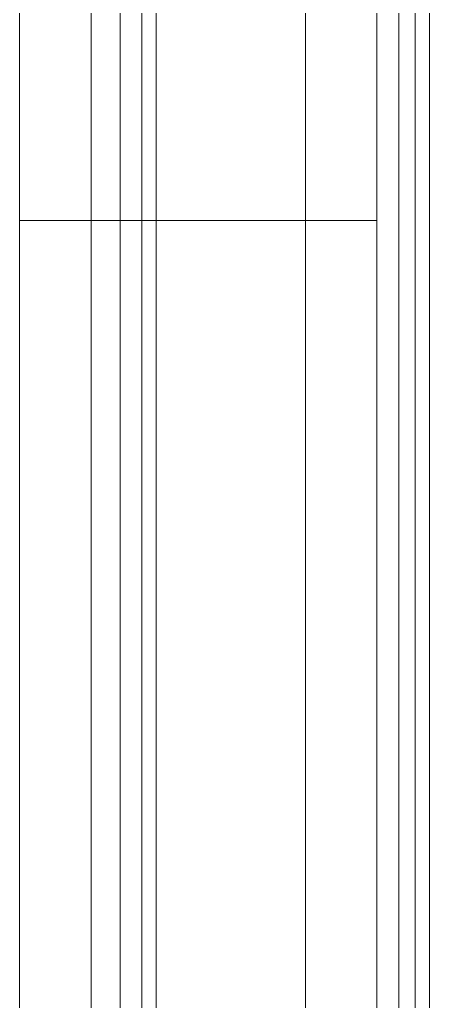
# Model space of a CAD drawing. Header units: millimetres. Extents: x -32954 to 151739, y -65671 to 56243.
# Drawn here: x -10786.5 to -10763.6, y -21228.9 to -21174 of the extents above; entities that cross this region are included whole.
import ezdxf

# ---------------------------------------------------------------- set-up
doc = ezdxf.new("R2010")
doc.units = ezdxf.units.MM
doc.layers.add('G-IMPT', color=7, linetype='Continuous', lineweight=9)
doc.layers.add('I-FURN', color=7, linetype='Continuous', lineweight=9)

# ---------------------------------------------------------------- blocks, each defined once
blk = doc.blocks.new('М25-М26_Столик манипуляционный - МСК-5501_dwg-9496848-О_ТХ_01')
at = {"layer": 'G-IMPT'}
for p, q in [((-313.365, -13.492), (-313.365, -398.053)), ((-313.365, -13.492), (-313.365, -398.053)), ((-313.365, -398.053), (-313.365, -13.492)), ((-301.365, -398.053), (-301.365, -13.492)), ((-301.365, -13.492), (-301.365, -398.053)), ((-301.365, -13.492), (-301.365, -398.053)), ((-320.3, -16.208), (-320.3, -405.607)), ((-320.3, -16.208), (-320.3, -405.607)), ((-320.3, -405.607), (-320.3, -16.208)), ((-320.3, -405.607), (-320.3, -16.208)), ((-320.3, -405.607), (-320.3, -16.208)), ((-320.3, -405.607), (-320.3, -16.208)), ((-319.5, -16.208), (-319.5, -405.607)), ((-319.5, -16.208), (-319.5, -405.607)), ((-319.5, -405.607), (-319.5, -16.208)), ((-318.6, -405.607), (-318.6, -16.208)), ((-318.6, -405.607), (-318.6, -16.208)), ((-318.6, -405.607), (-318.6, -16.208)), ((-318.6, -16.208), (-318.6, -405.607)), ((-305, -401.907), (-305, -19.907)), ((-305, -19.907), (-305, -401.907)), ((-305, -19.907), (-305, -401.907)), ((-305, -401.907), (-305, -19.907)), ((-305, -401.907), (-305, -19.907)), ((-305, -401.907), (-305, -19.907)), ((-304.2, -401.907), (-304.2, -19.907)), ((-304.2, -401.907), (-304.2, -19.907)), ((-303, -401.907), (-303, -19.907)), ((-303, -401.907), (-303, -19.907)), ((-303, -19.907), (-303, -401.907)), ((-303, -401.907), (-303, -19.907)), ((-317.365, -87.272), (-317.365, -327.272)), ((-297.365, -327.272), (-297.365, -87.272)), ((-307.365, -327.272), (-317.365, -327.272)), ((-317.365, -327.272), (-307.365, -327.272)), ((-307.365, -327.272), (-297.365, -327.272)), ((-297.365, -327.272), (-307.365, -327.272))]:
    blk.add_line(p, q, dxfattribs=at)
at = {"layer": 'G-IMPT', "flags": 128}
for points in [[(-319.5, -16.208), (-319.5, -113.558), (-319.5, -210.907), (-319.5, -308.257), (-319.5, -405.607)], [(-319.5, -16.208), (-319.5, -113.558), (-319.5, -210.907), (-319.5, -308.257), (-319.5, -405.607)], [(-318.6, -405.607), (-318.6, -308.257), (-318.6, -210.907), (-318.6, -113.558), (-318.6, -16.208)], [(-318.6, -405.607), (-318.6, -308.257), (-318.6, -210.907), (-318.6, -113.558), (-318.6, -16.208)], [(-305, -19.907), (-305, -115.407), (-305, -210.907), (-305, -306.407), (-305, -401.907)], [(-305, -401.907), (-305, -306.407), (-305, -210.907), (-305, -115.407), (-305, -19.907)], [(-304.2, -401.907), (-304.2, -306.407), (-304.2, -210.907), (-304.2, -115.407), (-304.2, -19.907)], [(-304.2, -19.907), (-304.2, -115.407), (-304.2, -210.907), (-304.2, -306.407), (-304.2, -401.907)], [(-317.365, -340.87), (-317.365, -337.706), (-317.365, -334.526), (-317.365, -331.334), (-317.365, -328.136), (-317.365, -327.272)], [(-297.365, -327.272), (-297.365, -330.471), (-297.365, -333.666), (-297.365, -336.849), (-297.365, -340.018)]]:
    blk.add_lwpolyline(points, dxfattribs=at)
blk = doc.blocks.new('М25-М26_Столик манипуляционный - М25_Столик манипуляционный-8676404-О_ТХ_01')
blk.add_blockref('М25-М26_Столик манипуляционный - МСК-5501_dwg-9496848-О_ТХ_01', (0, 0))

msp = doc.modelspace()

# ---------------------------------------------------------------- block references
at = {"layer": 'I-FURN', "rotation": 180}
msp.add_blockref('М25-М26_Столик манипуляционный - М25_Столик манипуляционный-8676404-О_ТХ_01', (-11083.886, -21512.484), dxfattribs=at)

doc.saveas('drawing.dxf')
